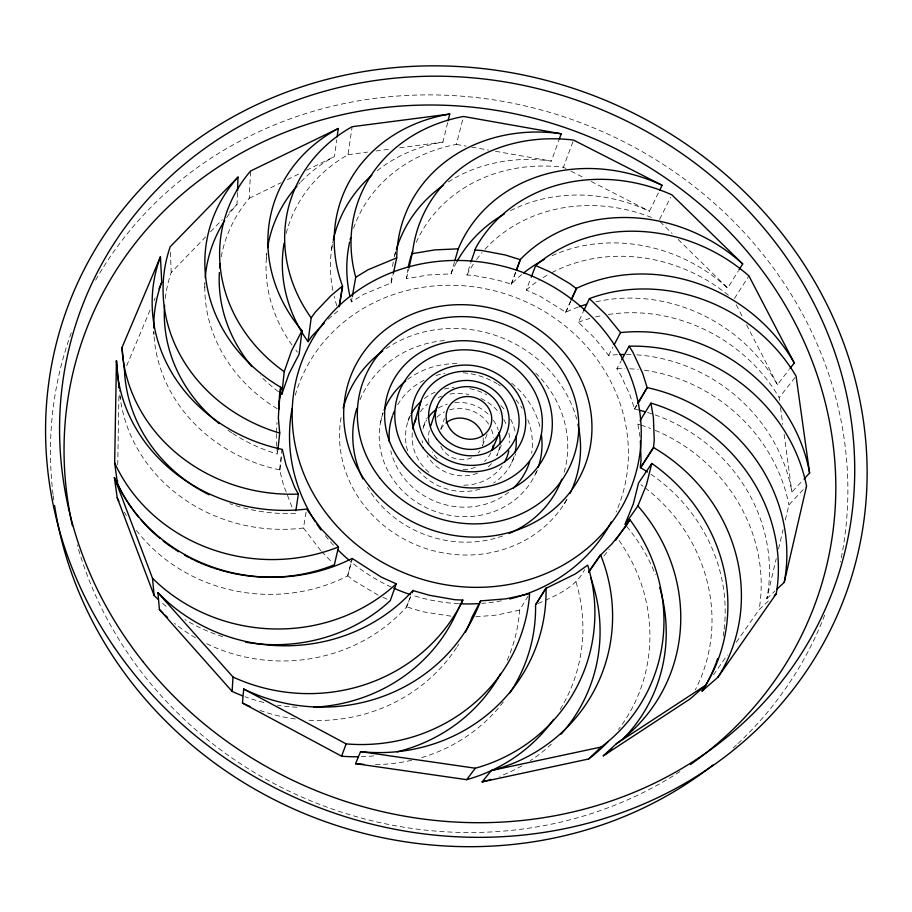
<?xml version="1.0" encoding="UTF-8"?>
<svg xmlns="http://www.w3.org/2000/svg" width="912" height="912" viewBox="0 0 912 912"><rect width="100%" height="100%" fill="white"/><g stroke="black" fill="none" stroke-linecap="round" stroke-linejoin="round"><path stroke-width="0.68" stroke-dasharray="4.56 3.42" d="M204.812 287.428L204.812 283.21M117.751 464.846L118.948 393.71M350.573 299.011L351.337 301.872L363.535 294.439L391.18 282.857A152.11 134.372 21.8 0 1 391.579 274.603M226.666 217.569A154.96 138.316 12 0 1 237.04 204.288L237.473 192.056M221.24 256.774A155.553 138.533 12.8 0 1 249.238 198.314L250.561 171.023M276.427 433.781L276.724 446.071M276.496 432.368L277.009 422.473M266.35 258.176L266.737 252.727M528.173 596.072L519.612 610.082L519.384 613.012A167.09 160.603 12.8 0 1 506.57 661.781M232.754 433.496A157.787 141.748 9.7 0 0 274.216 453.07L277.442 454.039L277.898 449.855M456.536 262.36A152.908 135.455 25.1 0 0 451.018 273.885L428.161 274.991L406.444 278.696L406.718 276.165A153.353 135.5 22.7 0 1 407.755 269.564M291.931 506.981L283.472 484.933L279.585 469.874L281.945 449.331M279.973 469.954L281.557 456.262M301.074 181.602A153.193 135.842 15.2 0 1 334.51 156.499L336.767 139.707M331.637 249.101L332.823 240.916M286.163 233.461A153.968 136.321 16 0 1 347.996 154.709L352.146 126.711M320.785 550.62L303.468 528.002L306.603 509.056M351.337 301.872L352.066 297.757M394.36 256.865L395.534 251.484M391.168 283.187L393.026 274.535M647.497 412.441A161.823 149.249 36.1 0 1 766.844 598.625L776.249 558.634M778.517 548.99L783.066 529.678M785.335 520.022L788.903 504.86L805.627 487.111M406.444 278.696L408.644 269.462M377.294 170.635A152.213 134.497 18.5 0 1 442.947 142.067L447.803 122.06M380.509 422.473L382.88 413.022M353.56 228.274A153.205 135.295 19.4 0 1 456.342 144.415L463.513 116.485M136.447 530.453A162.313 150.184 4.6 0 0 347.597 575.985L352.169 558.44M347.597 575.985L352.522 558.269M408.074 421.184L410.411 413.102M451.018 273.885L454.461 262.018M521.778 274.478A154.527 137.701 28.4 0 0 511.404 284.099L496.618 279.779L473.955 275.492L466.921 275.002L470.569 263.158M423.681 426.371L426.2 418.346M440.804 429.107L444.406 418.483M448.328 181.933A152.11 134.372 21.8 0 1 551.372 161.105L558.862 140.288M511.165 284.327L515.428 272.642M511.404 284.099L515.668 272.403M416.282 242.261A153.353 135.5 22.7 0 1 563.388 167.249L573.568 140.095M578.288 307.025A156.761 140.938 31.4 0 0 565.885 312.235L539.767 296.069L526.247 290.05L530.716 278.445M206.693 643.712A164.263 154.356 4.4 0 0 406.421 607.141L410.89 595.661M406.421 607.141L410.674 596.642M482.402 445.774L487.168 434.112M126.665 365.769L150.241 309.704M154.071 300.572L155.177 297.962M501.269 445.409L496.789 455.669A39.444 36.332 20.5 0 0 499.628 446.618M565.577 312.371L570.604 301.051M565.885 312.235L570.912 300.914M511.666 462.703L515.782 453.811M617.504 354.677A159.315 144.905 34.1 0 0 608.6 355.384L594.293 337.691L578.39 322.267L583.03 312.314M510.56 210.615A152.908 135.455 25.1 0 1 649.447 211.265L659.091 191.463M659.57 219.382L670.673 197.3M535.492 473.955L537.396 470.216M608.6 355.384L613.012 346.993M466.921 275.002L468.232 272.54A154.413 136.937 26.1 0 1 474.023 263.146M639.814 410.332A161.823 149.249 36.1 0 0 634.661 409.123L629.918 394.987L620.548 374.581L616.865 368.676L620.947 361.186M564.254 503.823L567.025 499.035M634.273 408.998L637.135 404.233M634.661 409.123L637.522 404.358M640.064 436.939L637.887 424.16L639.335 421.823M552.056 255.668A154.527 137.701 28.4 0 1 727.639 288.044L738.184 271.183M734.422 298.543L748.923 275.914M538.012 603.539C555.545 595.798 575.483 587.795 584.592 569.681M713.515 674.789L727.343 655.033M736.292 642.253L759.069 609.729L769.204 600.301M596.026 301.815A156.761 140.938 31.4 0 1 777.434 384.693L789.199 369.485M779.555 400.436L779.167 397.609L796.096 376.189M603.915 556.001L609.205 549.355M636.758 354.859A159.315 144.905 34.1 0 1 791.912 492.07L803.084 480.031M165.243 298.406A157.787 141.748 9.7 0 1 171.205 272.517L205.599 236.881M210.512 231.785L222.3 219.564M229.186 212.439L237.04 204.288M766.844 598.625L775.029 590.953M526.247 290.05L528.424 288.181A156.237 139.502 29.3 0 1 539.288 280.075M328.206 319.166L338.477 310.456M249.238 198.314L281.056 182.708M287.428 179.596L301.427 172.721M306.512 170.225L334.51 156.499M578.39 322.267L580.898 321.332A158.62 143.002 32.2 0 1 589.847 318.47M519.612 610.082L496.584 615.076L474.764 616.9M347.996 154.709L367.547 152.099M375.926 150.993L391.282 148.941M399.661 147.824L442.947 142.067M295.465 513.422L292.091 513.547A160.364 145.738 7 0 1 229.949 503.698M616.865 368.676L619.955 368.596A161.242 147.174 34.8 0 1 624.845 368.619M451.018 616.181L422.53 611.724L406.684 606.856M456.342 144.415L466.123 146.137M471.709 147.117L488.479 150.058M495.467 151.289L551.372 161.105M279.585 469.874L274.124 468.62A157.286 141.736 9 0 1 154.003 335.548M637.887 424.16L639.95 424.787M378.07 595.114L354.289 580.921L347.939 575.814M382.949 597.314L387.839 599.526M563.388 167.249L565.919 168.538M570.98 171.125L583.634 177.601M591.238 181.488L649.447 211.265M659.969 221.593L672.087 233.495M678.152 239.446L727.639 288.044M321.754 551.623L332.435 562.75M736.235 304.722L742.664 317.228M746.529 324.718L777.434 384.693M576.042 582.164L576.988 585.333A167.158 160.991 24.6 0 1 560.162 709.547M780.501 407.482L782.781 424.399M784.115 434.272L791.912 492.07M120.065 396.367L120.373 399.034M276.849 447.404L277.442 454.039M153.74 331.512L153.911 334.202M170.419 252.191L171.205 272.517M479.997 450.71A22.367 20.6 20.5 0 1 478.321 452.854M471.664 457.721A22.367 20.6 20.5 0 1 440.348 445.17M440.929 429.267A22.367 20.6 20.5 0 1 443.984 424.832M483.109 437.84A22.367 20.6 20.5 0 1 482.334 445.865M490.838 452.854A32.866 30.267 20.5 0 1 484.534 461.369M475.369 467.195A32.866 30.267 20.5 0 1 461.221 469.589M437.27 458.702A32.866 30.267 20.5 0 1 432.288 451.919M429.016 442.936A32.866 30.267 20.5 0 1 429.928 428.446M436.882 417.32A32.866 30.267 20.5 0 1 444.532 411.859M449.627 409.83A32.866 30.267 20.5 0 1 488.935 424.673M491.408 429.552A32.866 30.267 20.5 0 1 493.415 437.372M491.5 463.604A39.444 36.332 20.5 0 1 486.119 468.494M477.466 473.214A39.444 36.332 20.5 0 1 427.112 455.647M422.427 442.958A39.444 36.332 20.5 0 1 422.096 440.553M423.008 428.651A39.444 36.332 20.5 0 1 426.656 419.908M438.387 408.074A39.444 36.332 20.5 0 1 447.347 404.073M454.689 402.614A39.444 36.332 20.5 0 1 489.334 415.302M493.312 420.136A39.444 36.332 20.5 0 1 498.283 430.008M502.102 466.055A49.305 45.406 20.5 0 1 460.948 485.138M428.936 472.302A49.305 45.406 20.5 0 1 412.441 431.376M420.364 411.722A49.305 45.406 20.5 0 1 427.796 403.948M438.148 397.598A49.305 45.406 20.5 0 1 441.579 396.23M449.992 394.064A49.305 45.406 20.5 0 1 468.848 394.463M480.92 398.476A49.305 45.406 20.5 0 1 499.616 413.25M503.766 419.429A49.305 45.406 20.5 0 1 506.445 424.958M508.907 433.086A49.305 45.406 20.5 0 1 509.774 442.639M514.106 456.422A55.883 51.471 20.5 0 1 493.734 482.915M479.837 489.208A55.883 51.471 20.5 0 1 416.465 468.175M407.596 450.79A55.883 51.471 20.5 0 1 410.696 414.983M424.456 398.476A55.883 51.471 20.5 0 1 435.104 392.149M444.372 389.014A55.883 51.471 20.5 0 1 454.176 387.52M469.862 388.626A55.883 51.471 20.5 0 1 486.746 394.805M500.95 405.612A55.883 51.471 20.5 0 1 505.556 411.004M510.72 419.326A55.883 51.471 20.5 0 1 515.246 432.334M508.657 492.263A72.322 66.61 20.5 0 1 390.792 450.847M397.689 404.723A72.322 66.61 20.5 0 1 424.069 380.224M436.004 375.493A72.322 66.61 20.5 0 1 444.874 373.475M463.216 372.769A72.322 66.61 20.5 0 1 497.04 383.713M498.169 384.408A72.322 66.61 20.5 0 1 500.38 385.856M516.01 399.866A72.322 66.61 20.5 0 1 522.109 408.28M527.854 419.737A72.322 66.61 20.5 0 1 531.628 453.116M536.632 471.367A82.183 75.696 20.5 0 1 433.599 510.868A82.183 75.696 20.5 0 1 383.097 412.885M407.755 379.358A82.183 75.696 20.5 0 1 458.257 363.649M511.678 383.211A82.183 75.696 20.5 0 1 540.428 429.062M502.66 535.994A108.494 99.955 20.5 0 1 367.525 487.464M359.989 399.707A108.494 99.955 20.5 0 1 447.769 340.301M535.709 373.099A108.494 99.955 20.5 0 1 563.935 472.975M195.43 637.727A164.263 154.356 4.4 0 1 174.545 623.363M222.665 636.622A165.072 154.47 4.1 0 1 185.079 619.658M166.166 606.332A165.072 154.47 4.1 0 1 162.017 602.843M126.415 515.747A162.313 150.184 4.6 0 1 124.363 512.213M303.468 528.002A159.862 145.817 6.4 0 1 119.426 390.131M231.671 432.778A157.787 141.748 9.7 0 1 227.384 429.848M153.923 334.305A157.286 141.736 9 0 1 153.809 331.831M277.225 408.701A154.96 138.316 12 0 1 204.926 282.595M336.859 305.794A152.213 134.497 18.5 0 1 334.168 296.389M332.857 290.461A152.213 134.497 18.5 0 1 332.823 242.193M297.483 352.146A153.193 135.842 15.2 0 1 295.864 350.117M291.977 344.953A153.193 135.842 15.2 0 1 266.783 253.456M298.634 184.19A153.193 135.842 15.2 0 1 300.253 182.457M392.536 266.441A152.11 134.372 21.8 0 1 393.539 260.695M394.828 255.018A152.11 134.372 21.8 0 1 395.728 251.655M278.445 391.693A155.553 138.533 12.8 0 1 260.342 375.869M595.547 316.977A158.62 143.002 32.2 0 1 602.49 315.472M608.35 314.469A158.62 143.002 32.2 0 1 779.167 397.609M619.043 540.497A166.771 159.167 33.5 0 1 618.439 729.497M626.726 526.532A165.254 157.115 34.7 0 1 655.283 574.549M650.929 474.263A163.909 153.512 36.8 0 1 724.014 630.215M723.843 631.537A163.909 153.512 36.8 0 1 723.045 636.793M640.965 484.717A165.642 155.804 36.7 0 1 643.051 486.256M645.115 487.817A165.642 155.804 36.7 0 1 695.218 689.974M543.096 277.613A156.237 139.502 29.3 0 1 548.978 274.17M551.999 272.551A156.237 139.502 29.3 0 1 729.019 295.762M626.464 354.472A159.315 144.905 34.1 0 1 631.606 354.586M629.759 368.801A161.242 147.174 34.8 0 1 638.354 369.463M644.476 370.215A161.242 147.174 34.8 0 1 788.903 504.86M551.327 744.146A165.813 159.406 27.5 0 1 530.328 760.654M521.869 765.841A165.813 159.406 27.5 0 1 499.685 776.317M640.976 425.095A163.704 151.609 36.6 0 1 650.564 428.469M655.283 430.373A163.704 151.609 36.6 0 1 759.069 609.729M476.577 259.532A154.413 136.937 26.1 0 1 482.072 252.613M485.002 249.295A154.413 136.937 26.1 0 1 654.52 218.686M458.816 644.111A165.437 157.742 7.3 0 1 457.345 646.448M456.593 647.6A165.437 157.742 7.3 0 1 305.873 720.047M295.306 718.964A165.437 157.742 7.3 0 1 258.689 709.946M296.97 707.222A166.497 158.186 5.9 0 1 277.487 705.204M263.75 702.434A166.497 158.186 5.9 0 1 245.02 696.734M503.333 702.035A165.847 159.646 15.8 0 1 419.531 758.237M411.631 760.266A165.847 159.646 15.8 0 1 374.41 764.598M373.772 755.888A167.09 160.603 12.8 0 1 359.818 756.755M501.406 600.78A171.046 157.639 20.5 0 1 481.707 603.413M458.599 603.698A171.046 157.639 20.5 0 1 411.779 595.046M391.373 587.111A171.046 157.639 20.5 0 1 350.026 561.005M333.473 545.216A171.046 157.639 20.5 0 1 325.174 535.526M295.237 395.318A171.046 157.639 20.5 0 1 512.624 296.366A171.046 157.639 20.5 0 1 616.102 512.042M567.025 499.217A121.661 112.085 20.5 0 1 420.603 546.664A121.661 112.085 20.5 0 1 341.635 414.595M386.072 348.669A121.661 112.085 20.5 0 1 576.646 419.053M679.896 771.62A389.367 360.023 20.5 0 1 77.224 544.863M824.642 615.19A402.283 372.062 20.5 0 1 737.42 744.067M736.406 745.013A402.283 372.062 20.5 0 1 733.316 747.851M53.774 499.993A402.283 372.062 20.5 0 1 53.238 495.832M53.067 494.452A402.283 372.062 20.5 0 1 71.786 331.432M95.623 280.178A402.283 372.062 20.5 0 1 581.024 122.869A402.283 372.062 20.5 0 1 840.431 561.883"/><path stroke-width="1.37" d="M132.24 508.862A162.929 150.127 4.9 0 1 117.443 483.337L114.661 462.863L116.451 360.65A164.776 149.465 6.8 0 0 306.603 509.056L321.48 529.199L338.523 546.904L334.373 564.779L331.558 565.907A162.929 150.127 4.9 0 1 229.961 572.656M117.443 483.337L117.488 480.487M119.039 388.022L116.451 360.65M355.726 277.237L354.939 274.318A157.696 138.316 19.4 0 1 463.513 116.485L561.199 133.779A156.579 137.37 21.8 0 0 396.72 257.868L368.277 269.656L355.726 277.237L352.306 296.389M237.53 190.699L238.009 177.11L170.202 246.764A162.541 145.133 10 0 0 276.393 432.071L279.722 433.075L277.898 449.855M242.398 695.753A166.497 158.186 5.9 0 1 232.115 691.399L233.027 677.035L157.936 592.618A169.45 158.506 5.1 0 0 412.885 590.554L429.506 595.297L454.951 599.731L462.84 600.096L461.369 603.117A171.787 162.518 6.7 0 1 233.027 677.035M242.444 703.038L243.698 689.027A170.704 162.085 8.1 0 0 480.578 600.917L505.875 598.842L529.61 593.735L529.382 596.756A172.448 165.072 13.3 0 1 346.172 743.896L341.601 756.185L242.444 703.038A165.437 157.742 7.3 0 0 249.934 706.469M278.673 406.627L279.243 401.098M279.539 398.339L280.109 392.81M280.394 390.04L280.679 387.269A159.589 141.542 12.2 0 1 238.009 177.11M647.531 471.994A163.909 153.512 36.8 0 0 640.6 467.708L653.494 447.564L654.246 440.211L653.414 417.514L650.906 403.104L654.086 404.073A168.811 155.553 36 0 1 776.294 593.712L717.949 677.24L702.115 691.045A163.909 153.512 36.8 0 0 715.783 663.719M278.719 409.591L280.679 387.269M279.471 392.456L281.842 394.155L284.225 371.651L291.544 350.812L302.032 330.668A157.719 138.932 15.3 0 1 338.272 128.512L250.561 171.023A160.193 141.725 13 0 0 281.774 369.896L284.225 371.651M640.27 467.514L641.033 460.343L640.384 440.975M408.952 268.151L412.703 251.051A157.856 138.533 22.7 0 1 573.568 140.095L662.101 185.284L659.695 190.232M302.032 330.668L299.147 354.141L288.956 373.817L281.842 394.155M301.701 331.968A153.968 136.321 16 0 0 306.272 339.116L308.039 341.635L311.186 317.866L315.221 312.223L330.862 295.762L342.502 286.003A156.682 137.507 18.5 0 1 449.741 114.057L352.146 126.711A158.506 139.399 16.2 0 0 309.35 315.29L311.186 317.866M337.144 136.903L338.272 128.512M295.876 510.652L298.349 494.076L294.701 487.453L285.958 464.801L282.344 449.422L276.313 448.043A162.051 145.145 9.3 0 1 160.455 256.785L121.991 347.575L124.477 370.99M339.15 306.375L342.274 287.36M339.264 306.706L342.616 286.334M281.01 387.475L279.551 394.885L278.365 418.084L279.722 433.075M393.323 273.475L396.72 257.868M777.081 589.038L784.252 582.323L806.561 486.119A166.201 150.868 34.4 0 0 632.278 346.15L629.109 346.218L621.631 359.944M448.123 120.726L449.741 114.057M651.772 463.456L646.471 484.808L637.887 505.943L624.937 524.446L633.338 503.834L638.548 483.018L651.772 463.456L654.269 465.2A170.875 159.999 36 0 1 705.706 685.254L690.213 698.854L603.288 755.831L616.273 743.804L705.706 685.254M454.837 260.695L458.28 248.828A157.423 138.521 25 0 1 662.101 185.284M414.322 423.259L420.751 401.759M470.98 261.847L475.973 247.494A158.973 140.049 25.9 0 1 671.905 194.849L742.699 263.956L738.937 269.975M430.783 425.779L436.825 407.105M158.004 599.218A165.072 154.47 4.1 0 1 154.128 595.49L117.192 497.656L114.399 477.58A167.375 154.094 5.2 0 0 352.169 558.44L381.102 577.011L396.23 583.84L390.29 600.62L387.817 602.878A165.072 154.47 4.1 0 1 245.556 642.151M559.33 138.989L561.199 133.779M516.374 270.043L520.41 259.407A159.133 140.893 28.2 0 1 742.699 263.956M516.614 269.804L520.41 259.407M531.217 277.157L535.686 265.54L537.92 263.636A160.911 142.751 29 0 1 748.923 275.914L794.249 362.965L790.043 368.391M412.167 592.811L413.159 590.258M355.555 763.663L360.582 751.613A171.171 164.08 16.1 0 0 546.037 588.343L575.176 574.024L587.693 565.132L588.673 568.393A172.516 165.471 24.3 0 1 475.346 768.223L466.659 779.669L355.555 763.663A165.847 159.646 15.8 0 0 363.797 764.324M159.007 288.842L161.743 282.321L160.455 256.785M491.933 450.277L499.616 432.254A33.869 31.019 20.5 0 0 465.188 386.677A33.869 31.019 20.5 0 0 441.875 435.138A33.869 31.019 20.5 0 0 499.616 432.254M571.163 299.797L576.509 288.329A161.492 144.301 31.1 0 1 794.249 362.965M571.482 299.649L576.509 288.329M583.612 311.072L589.403 298.623L591.968 297.677A163.43 146.456 31.9 0 1 796.096 376.189L809.594 473.009L804.008 479.028M462.84 600.096L453.401 619.294A166.497 158.186 5.9 0 1 313.739 707.199M614.266 344.588L620.559 332.595L605.796 314.458L589.403 298.623M480.578 600.917L472.04 617.128A165.437 157.742 7.3 0 1 465.508 632.13M615.703 540.223L629.861 519.68L631.868 522.405A172.094 163.556 32.8 0 1 601.133 747.042L588.605 758.989L482.129 781.903L491.317 770.537A171.125 163.829 27 0 0 600.677 555.032L611.815 543.997L626.282 525.802L629.861 519.68M637.853 403.047L647.144 387.566L642.618 373.202L632.905 352.283L629.109 346.218M638.229 403.172L647.144 387.566M640.064 420.649L650.906 403.104M546.037 587.955L535.561 604.804A165.847 159.646 15.8 0 1 509.831 692.983M535.561 604.804L546.037 588.343M640.6 467.708L653.494 447.564M588.525 571.938L600.529 554.656M588.662 572.303L600.677 555.032M702.115 691.045L704.566 687.568M308.039 341.635L311.961 336.118L324.319 323.03M774.265 595.593L776.294 593.712M396.23 583.84L393.699 586.154A170.27 158.585 4.7 0 1 152.486 578.208L114.399 477.58M338.523 546.904L335.605 548.055A167.99 154.003 5.4 0 1 114.661 462.863M491.317 770.537L601.133 747.042M412.418 253.639L434.762 249.899L458.28 248.828M298.349 494.076L294.861 494.201A165.277 149.351 7.4 0 1 121.991 347.575M474.639 250.002L481.878 250.526L505.191 254.961L520.159 259.658M360.582 751.613L475.346 768.223M535.686 265.54L549.605 271.73L570.046 283.803L576.19 288.477M243.698 689.027L346.172 743.896M157.936 592.618L159.406 609.49L232.115 691.399M152.486 578.208L154.128 595.49M445.968 422.951A22.367 20.6 20.5 0 1 482.619 435.138M493.221 445.318A32.866 30.267 20.5 0 1 492.298 449.171M427.945 417.901A39.444 36.332 20.5 0 1 436.358 409.42M498.967 432.345A39.444 36.332 20.5 0 1 499.936 444.258M508.793 450.904A49.305 45.406 20.5 0 1 504.632 462.008M412.817 429.016A49.305 45.406 20.5 0 1 416.1 418.859M411.985 412.623A55.883 51.471 20.5 0 1 421.321 401.098M515.896 436.369A55.883 51.471 20.5 0 1 515.143 452.512M529.69 461.597A72.322 66.61 20.5 0 1 513.456 488.057M389.356 442.012A72.322 66.61 20.5 0 1 392.468 415.997M392.878 414.835A72.322 66.61 20.5 0 1 394.28 411.358M384.077 410.229A82.183 75.696 20.5 0 1 405.783 380.897M541.466 435.229A82.183 75.696 20.5 0 1 538.16 467.389M561.86 479.176A108.494 99.955 20.5 0 1 509.147 533.463M362.862 478.903A108.494 99.955 20.5 0 1 356.866 408.314M167.591 617.424A164.263 154.356 4.4 0 1 165.072 615.098M163.419 613.525A164.263 154.356 4.4 0 1 159.406 609.49M118.834 501.361A162.313 150.184 4.6 0 1 117.192 497.656M228.627 572.337A162.929 150.127 4.9 0 1 225.971 571.687M224.648 571.345A162.929 150.127 4.9 0 1 219.393 569.863M218.082 569.464A162.929 150.127 4.9 0 1 214.183 568.222M212.895 567.777A162.929 150.127 4.9 0 1 209.03 566.42M207.754 565.942A162.929 150.127 4.9 0 1 203.957 564.46M202.692 563.935A162.929 150.127 4.9 0 1 200.184 562.886M198.941 562.339A162.929 150.127 4.9 0 1 194.017 560.071M192.797 559.478A162.929 150.127 4.9 0 1 190.369 558.269M189.16 557.654A162.929 150.127 4.9 0 1 184.406 555.077M178.592 551.669A162.929 150.127 4.9 0 1 175.184 549.514M174.055 548.785A162.929 150.127 4.9 0 1 171.821 547.291M170.726 546.527A162.929 150.127 4.9 0 1 163.191 540.976M160.079 538.468A162.929 150.127 4.9 0 1 141.155 520.091M138.613 517.104A162.929 150.127 4.9 0 1 133.004 509.911M119.267 387.577A159.862 145.817 6.4 0 1 119.107 383.758M209.053 494.771A160.364 145.738 7 0 1 199.728 489.676M198.588 488.992A160.364 145.738 7 0 1 124.545 372.187M219.142 423.613A157.787 141.748 9.7 0 1 164.582 305.349M153.718 328.103A157.286 141.736 9 0 1 161.743 282.321M350.037 296.765A153.205 135.295 19.4 0 1 349.649 242.045M350.14 239.89A153.205 135.295 19.4 0 1 350.675 237.747M301.085 330.931A153.968 136.321 16 0 1 284.065 243.253M267.592 247.608A153.193 135.842 15.2 0 1 297.05 185.945M408.188 267.387A153.353 135.5 22.7 0 1 412.612 251.438M396.378 249.421A152.11 134.372 21.8 0 1 443.449 185.204M251.951 366.624A155.553 138.533 12.8 0 1 219.359 272.54M219.689 268.003A155.553 138.533 12.8 0 1 220.191 263.488M205.223 277.784A154.96 138.316 12 0 1 224.683 220.567M333.302 239.913A152.213 134.497 18.5 0 1 371.879 175.161M579.439 306.614A156.761 140.938 31.4 0 1 586.462 304.323M717.562 658.715A163.909 153.512 36.8 0 1 716.251 662.477M553.607 719.431A167.158 160.991 24.6 0 1 466.659 779.669M523.613 272.984A154.527 137.701 28.4 0 1 544.51 259.35M620.057 354.563A159.315 144.905 34.1 0 1 623.899 354.483M590.6 577.421A165.813 159.406 27.5 0 1 561.085 734.149M491.009 779.361A165.813 159.406 27.5 0 1 488.798 780.034M487.692 780.364A165.813 159.406 27.5 0 1 482.129 781.903M639.814 410.332A161.823 149.249 36.1 0 1 644.944 411.7M608.258 741.467A166.771 159.167 33.5 0 1 588.605 758.989M660.778 591.398A165.254 157.115 34.7 0 1 624.173 737.808M612.055 749.06A165.254 157.115 34.7 0 1 603.288 755.831M659.672 587.465A165.254 157.115 34.7 0 1 660.425 590.087M500.711 673.501A167.09 160.603 12.8 0 1 397.073 751.841M358.427 756.778A167.09 160.603 12.8 0 1 341.601 756.185M611.268 521.995A171.046 157.639 20.5 0 1 509.66 598.979M478.857 603.619A171.046 157.639 20.5 0 1 459.956 603.767M410.491 594.624A171.046 157.639 20.5 0 1 393.87 588.229M349 560.128A171.046 157.639 20.5 0 1 338.113 550.061M320.899 529.906A171.046 157.639 20.5 0 1 316.886 524.161M315.347 521.824A171.046 157.639 20.5 0 1 292.045 408.77M571.288 490.873A121.661 112.085 20.5 0 1 570.148 493.289M343.186 408.074A121.661 112.085 20.5 0 1 382.766 351.006M577.946 424.274A121.661 112.085 20.5 0 1 571.824 489.653M457.094 261.345A152.908 135.455 25.1 0 1 504.302 213.989M72.413 525.745A389.367 360.023 20.5 0 1 312.748 122.573A389.367 360.023 20.5 0 1 785.164 305.087A389.367 360.023 20.5 0 1 690.43 764.507M712.933 765.043A402.283 372.062 20.5 0 1 311.687 816.536A402.283 372.062 20.5 0 1 54.583 505.533M620.559 332.595A164.194 148.508 33.7 0 1 809.594 473.009M647.531 387.691A166.85 153.102 35.6 0 1 784.252 582.323M653.836 447.758A169.062 157.616 36.1 0 1 717.949 677.24M637.887 505.943A170.51 161.424 34 0 1 616.273 743.804M450.528 429.495A23.051 21.113 20.5 0 0 489.824 427.637A23.051 21.113 20.5 0 0 466.477 396.572A23.051 21.113 20.5 0 0 450.528 429.495M428.378 444.121A50.81 46.535 20.5 0 0 514.949 439.493A50.81 46.535 20.5 0 0 463.045 371.298A50.81 46.535 20.5 0 0 428.378 444.121M436.472 438.706A40.652 37.232 20.5 0 0 505.75 435.149A40.652 37.232 20.5 0 0 464.356 380.509A40.652 37.232 20.5 0 0 436.472 438.706M409.534 457.083A74.533 68.275 20.5 0 0 536.438 449.627A74.533 68.275 20.5 0 0 459.739 349.957A74.533 68.275 20.5 0 0 409.534 457.083M422.986 447.781A57.593 52.748 20.5 0 0 521.083 442.388A57.593 52.748 20.5 0 0 462.133 365.176A57.593 52.748 20.5 0 0 422.986 447.781M380.053 478.298A111.823 102.44 20.5 0 0 570.239 465.587A111.823 102.44 20.5 0 0 453.891 316.874A111.823 102.44 20.5 0 0 380.053 478.298M401.485 462.76A84.702 77.588 20.5 0 0 545.65 453.982A84.702 77.588 20.5 0 0 458.234 340.883A84.702 77.588 20.5 0 0 401.485 462.76M329.506 517.457A176.29 161.584 20.5 0 0 628.756 493.198A176.29 161.584 20.5 0 0 441.83 261.049A176.29 161.584 20.5 0 0 329.506 517.457M369.371 486.278A125.389 114.878 20.5 0 0 582.54 471.39A125.389 114.878 20.5 0 0 451.554 304.984A125.389 114.878 20.5 0 0 369.371 486.278M114.456 647.543A414.709 381.524 20.5 0 0 824.505 641.353A414.709 381.524 20.5 0 0 430.076 65.858A414.709 381.524 20.5 0 0 114.456 647.543M143.002 661.69A401.394 369.155 20.5 0 0 825.257 609.239A401.394 369.155 20.5 0 0 403.184 77.417A401.394 369.155 20.5 0 0 143.002 661.69"/></g></svg>
